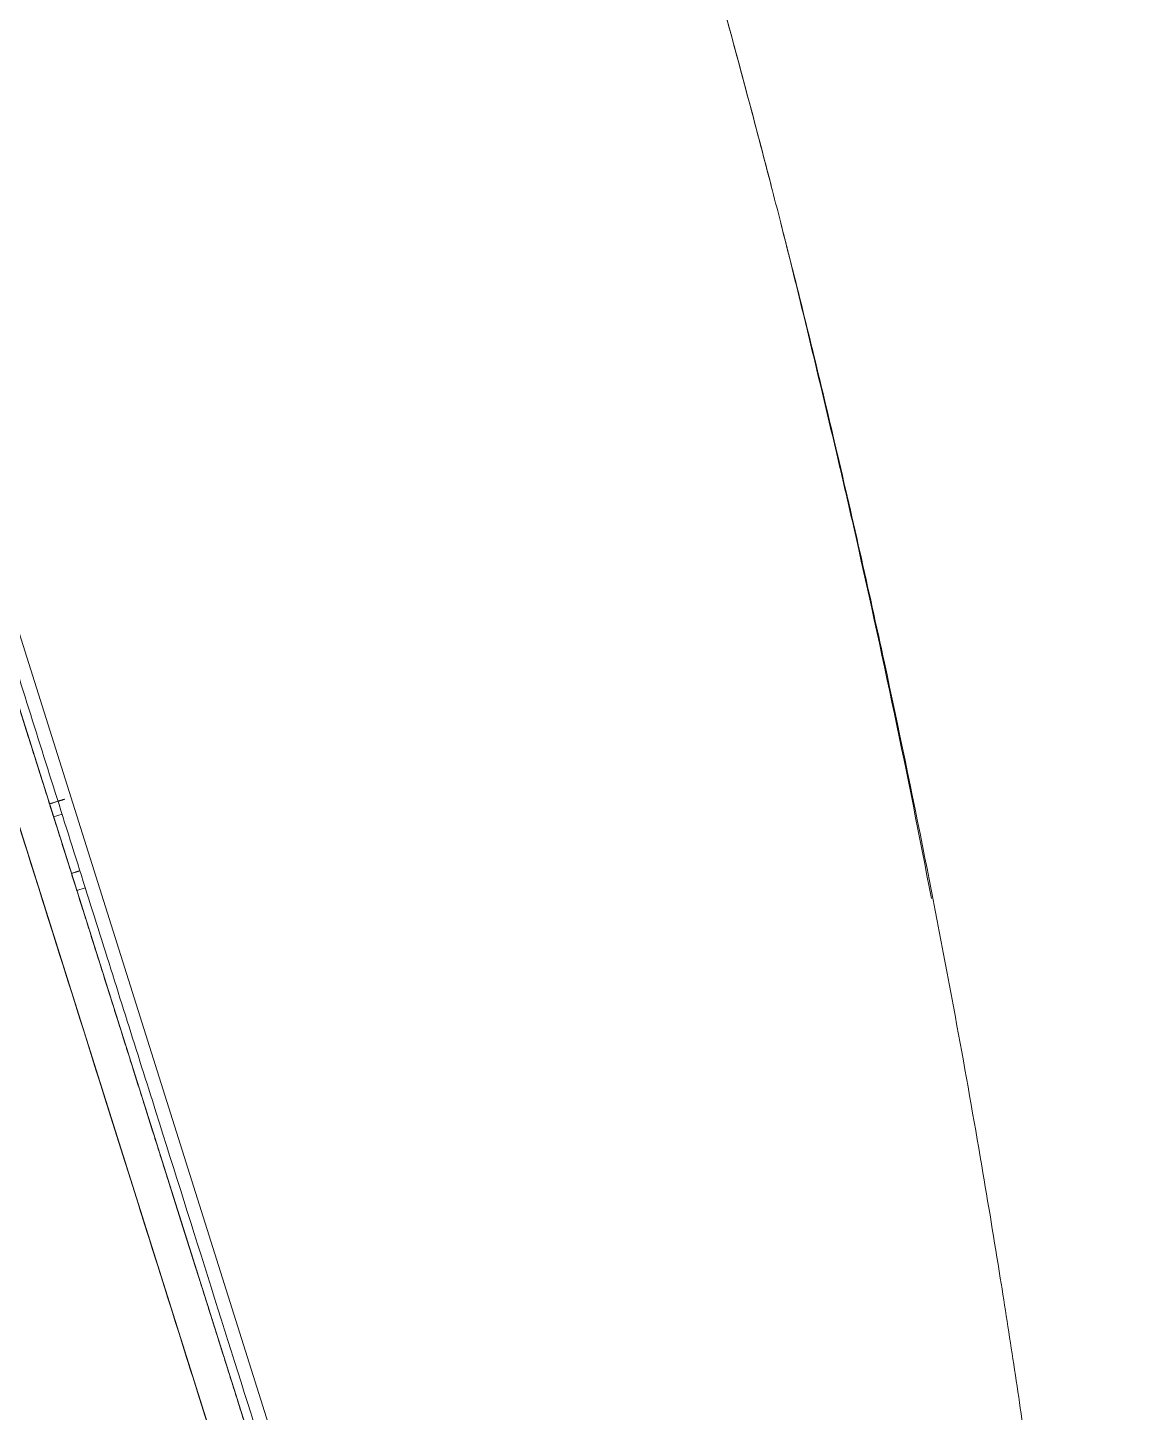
# Model space of a CAD drawing. Extents: x 6453 to 7582, y 0 to 827.
# Drawn here: x 7183.77 to 7208.94, y 460.53 to 491.91 of the extents above; entities that cross this region are included whole.
import ezdxf

# ---------------------------------------------------------------- set-up
doc = ezdxf.new("R2010")
doc.units = 0
doc.header["$LTSCALE"] = 30
doc.header["$MEASUREMENT"] = 0
doc.linetypes.add('HIDDEN2', pattern=[4.7625, 3.175, -1.5875])
doc.layers.add('1', color=7, linetype='CONTINUOUS')
doc.layers.add('2', color=1, linetype='HIDDEN2')

msp = doc.modelspace()

# ---------------------------------------------------------------- linework, layer by layer
at = {"layer": '1', "color": 7, "linetype": 'Continuous', "lineweight": 18}
for p, q in [((7160.429, 549.909), (7193.848, 443.918)), ((7176.416, 496.519), (7194.332, 439.699)), ((7176.576, 496.013), (7194.332, 439.699)), ((7193.849, 443.917), (7177.345, 496.259)), ((7184.263, 474.318), (7184.454, 474.378)), ((7184.263, 474.318), (7184.454, 474.378)), ((7184.546, 474.086), (7184.355, 474.026)), ((7184.546, 474.086), (7184.355, 474.026)), ((7184.76, 472.742), (7184.951, 472.803)), ((7184.76, 472.742), (7184.951, 472.803)), ((7185.072, 472.418), (7184.881, 472.358)), ((7185.072, 472.418), (7184.881, 472.358))]:
    msp.add_line(p, q, dxfattribs=at)
for points, knots in [([(7159.375, 553.255), (7159.375, 553.254), (7159.438, 553.053), (7159.506, 552.837), (7159.647, 552.39), (7159.792, 551.93), (7160.013, 551.23), (7160.239, 550.512), (7160.543, 549.547), (7160.854, 548.563), (7161.243, 547.33), (7161.638, 546.077), (7162.11, 544.58), (7162.587, 543.066), (7163.138, 541.318), (7163.693, 539.558), (7164.317, 537.578), (7164.942, 535.596), (7165.63, 533.414), (7166.316, 531.24), (7167.057, 528.89), (7167.791, 526.56), (7168.573, 524.081), (7169.344, 521.635), (7170.154, 519.068), (7170.948, 516.548), (7171.772, 513.934), (7172.578, 511.38), (7173.404, 508.759), (7174.208, 506.21), (7175.025, 503.619), (7175.816, 501.107), (7176.614, 498.578), (7177.402, 496.078), (7178.19, 493.579), (7179.007, 490.987), (7179.817, 488.418), (7180.652, 485.772), (7181.471, 483.175), (7182.311, 480.51), (7183.127, 477.921), (7183.961, 475.277), (7184.762, 472.737), (7185.575, 470.156), (7186.347, 467.709), (7187.127, 465.235), (7187.856, 462.924), (7188.589, 460.598), (7189.262, 458.462), (7189.936, 456.325), (7190.543, 454.4), (7191.147, 452.484), (7191.679, 450.799), (7192.205, 449.131), (7192.653, 447.707), (7193.096, 446.305), (7193.459, 445.154), (7193.666, 444.497), (7193.846, 443.926)], [0, 0, 0, 0.033713, 0.033713, 0.068746, 0.068746, 0.10378, 0.10378, 0.138813, 0.138813, 0.173846, 0.173846, 0.208879, 0.208879, 0.243913, 0.243913, 0.278946, 0.278946, 0.313979, 0.313979, 0.349012, 0.349012, 0.384046, 0.384046, 0.419079, 0.419079, 0.454112, 0.454112, 0.489145, 0.489145, 0.524179, 0.524179, 0.559212, 0.559212, 0.594245, 0.594245, 0.629278, 0.629278, 0.664312, 0.664312, 0.699345, 0.699345, 0.734378, 0.734378, 0.769411, 0.769411, 0.804444, 0.804444, 0.839478, 0.839478, 0.874511, 0.874511, 0.909544, 0.909544, 0.944577, 0.944577, 0.979611, 0.979611, 1, 1, 1]), ([(7177.345, 496.259), (7178.126, 493.783), (7178.903, 491.319), (7179.704, 488.777), (7180.496, 486.267), (7181.309, 483.688), (7182.104, 481.165), (7182.919, 478.582), (7183.707, 476.081), (7184.511, 473.532), (7185.281, 471.091), (7186.061, 468.615), (7186.799, 466.274), (7187.545, 463.911), (7188.239, 461.709), (7188.936, 459.496), (7190.215, 455.442), (7190.789, 453.62), (7191.361, 451.808), (7191.862, 450.216), (7192.359, 448.641), (7192.783, 447.298), (7193.2, 445.975), (7193.542, 444.89), (7193.702, 444.381), (7193.846, 443.927)], [0, 0, 0, 0.080141, 0.080141, 0.160282, 0.160282, 0.240423, 0.240423, 0.320564, 0.320564, 0.400705, 0.400705, 0.480846, 0.480846, 0.560987, 0.560987, 0.641128, 0.721269, 0.721269, 0.80141, 0.80141, 0.881552, 0.881552, 0.961693, 0.961693, 1, 1, 1])]:
    msp.add_open_spline(points, degree=2, knots=knots, dxfattribs=at)
for points, weights in [([(7194.332, 439.699), (7193.621, 441.954), (7176.416, 496.519)], [0.983511683882, 0.715597051788, 1]), ([(7194.332, 439.699), (7193.627, 441.934), (7176.576, 496.013)], [0.983511683882, 0.717332143437, 0.996339416072])]:
    msp.add_rational_spline(points, weights, degree=2, dxfattribs=at)
for points in [[(7184.6, 474.424), (7184.263, 474.318)], [(7184.6, 474.424), (7184.454, 474.378)], [(7184.951, 472.803), (7184.76, 472.742)], [(7184.951, 472.803), (7184.76, 472.742)]]:
    msp.add_open_spline(points, degree=1, dxfattribs=at)
at = {"layer": '2', "color": 7, "linetype": 'Continuous', "lineweight": 13}
msp.add_line((7181.457, 484.903), (7194.121, 444.737), dxfattribs=at)
msp.add_line((7181.457, 484.903), (7194.121, 444.737), dxfattribs=at)
at = {"layer": '2', "color": 7, "linetype": 'Continuous', "lineweight": 18}
for points, knots in [([(7200.648, 488.206), (7200.592, 488.422), (7200.356, 489.33), (7199.934, 490.923), (7199.328, 493.144), (7198.663, 495.503), (7198.083, 497.49), (7197.593, 499.134), (7197.225, 500.349), (7196.886, 501.448), (7196.669, 502.145), (7196.56, 502.491), (7196.506, 502.664), (7196.479, 502.75), (7196.465, 502.793), (7196.458, 502.815), (7196.455, 502.826), (7196.453, 502.831), (7196.453, 502.834), (7196.452, 502.835), (7196.452, 502.836), (7196.452, 502.836), (7196.452, 502.836), (7196.452, 502.836), (7196.452, 502.836), (7196.452, 502.837), (7196.452, 502.837), (7196.451, 502.837), (7196.451, 502.837), (7196.451, 502.837), (7196.451, 502.837), (7196.451, 502.837), (7196.451, 502.837), (7196.451, 502.837), (7196.451, 502.837), (7196.451, 502.837), (7196.452, 502.837), (7196.452, 502.837), (7196.452, 502.837), (7196.452, 502.836), (7196.452, 502.836), (7196.452, 502.836), (7196.452, 502.836), (7196.452, 502.836), (7196.452, 502.836), (7196.452, 502.835), (7196.452, 502.835), (7196.452, 502.835), (7196.452, 502.835), (7196.452, 502.835), (7196.452, 502.835), (7196.452, 502.835), (7196.452, 502.835), (7196.452, 502.835), (7196.452, 502.835), (7196.452, 502.836), (7196.452, 502.836), (7196.452, 502.836), (7196.452, 502.836), (7196.452, 502.836), (7196.452, 502.836), (7196.452, 502.836)], [0, 0, 0, 0, 0.043946, 0.184498, 0.323968, 0.496455, 0.666495, 0.730828, 0.833667, 0.916045, 0.956909, 0.977257, 0.987409, 0.99248, 0.995014, 0.996281, 0.996914, 0.997231, 0.997389, 0.997468, 0.997508, 0.997528, 0.997538, 0.997542, 0.997558, 0.997583, 0.99762, 0.997671, 0.997734, 0.997808, 0.997892, 0.997985, 0.998083, 0.998185, 0.998288, 0.998389, 0.998486, 0.998574, 0.99865, 0.998711, 0.998752, 0.998771, 0.998789, 0.998826, 0.998881, 0.99895, 0.999031, 0.99912, 0.999215, 0.999312, 0.99941, 0.999505, 0.999596, 0.99968, 0.999757, 0.999825, 0.999882, 0.999928, 0.999963, 0.999986, 1, 1, 1, 1]), ([(7200.648, 488.206), (7200.495, 488.798), (7200.078, 490.392), (7199.444, 492.727), (7198.692, 495.401), (7198.097, 497.444), (7197.576, 499.19), (7197.208, 500.405), (7196.886, 501.448), (7196.669, 502.145), (7196.56, 502.491), (7196.506, 502.664), (7196.479, 502.75), (7196.465, 502.793), (7196.458, 502.815), (7196.455, 502.826), (7196.453, 502.831), (7196.453, 502.834), (7196.452, 502.835), (7196.452, 502.836), (7196.452, 502.836), (7196.452, 502.836), (7196.452, 502.836), (7196.452, 502.836), (7196.452, 502.837), (7196.452, 502.837), (7196.451, 502.837), (7196.451, 502.837), (7196.451, 502.837), (7196.451, 502.837), (7196.451, 502.837), (7196.451, 502.837), (7196.451, 502.837), (7196.451, 502.837), (7196.451, 502.837), (7196.452, 502.837), (7196.452, 502.837), (7196.452, 502.837), (7196.452, 502.836), (7196.452, 502.836), (7196.452, 502.836), (7196.452, 502.836), (7196.452, 502.836), (7196.452, 502.836), (7196.452, 502.835), (7196.452, 502.835), (7196.452, 502.835), (7196.452, 502.835), (7196.452, 502.835), (7196.452, 502.835), (7196.452, 502.835), (7196.452, 502.835), (7196.452, 502.835), (7196.452, 502.835), (7196.452, 502.836), (7196.452, 502.836), (7196.452, 502.836), (7196.452, 502.836), (7196.452, 502.836), (7196.452, 502.836), (7196.452, 502.836)], [0, 0, 0, 0, 0.120356, 0.323967, 0.475447, 0.666494, 0.742362, 0.833666, 0.916045, 0.956909, 0.977257, 0.987409, 0.99248, 0.995014, 0.996281, 0.996914, 0.997231, 0.997389, 0.997468, 0.997508, 0.997528, 0.997538, 0.997542, 0.997558, 0.997583, 0.99762, 0.997671, 0.997734, 0.997808, 0.997892, 0.997985, 0.998083, 0.998185, 0.998288, 0.998389, 0.998486, 0.998574, 0.99865, 0.998711, 0.998752, 0.998771, 0.998789, 0.998826, 0.998881, 0.99895, 0.999031, 0.99912, 0.999215, 0.999312, 0.99941, 0.999505, 0.999596, 0.99968, 0.999757, 0.999825, 0.999882, 0.999928, 0.999963, 0.999986, 1, 1, 1, 1]), ([(7204.248, 472.175), (7203.982, 473.569), (7203.418, 476.384), (7202.68, 479.759), (7202.106, 482.247), (7201.716, 483.885), (7201.288, 485.667), (7200.958, 487.001), (7200.711, 487.963), (7200.648, 488.206)], [0, 0, 0, 0, 0.254031, 0.51255, 0.6139, 0.709072, 0.809197, 0.952008, 1, 1, 1, 1]), ([(7204.248, 472.175), (7203.982, 473.569), (7203.418, 476.384), (7202.68, 479.759), (7202.106, 482.247), (7201.716, 483.885), (7201.288, 485.667), (7200.958, 487.001), (7200.711, 487.963), (7200.648, 488.206)], [0, 0, 0, 0, 0.254032, 0.51255, 0.613901, 0.709072, 0.809198, 0.952009, 1, 1, 1, 1]), ([(7200.99, 486.87), (7200.959, 486.991), (7200.908, 487.192), (7200.857, 487.392), (7200.837, 487.471)], [0, 0, 0, 0, 0.604154, 1, 1, 1, 1]), ([(7202.006, 482.705), (7201.861, 483.321), (7201.539, 484.665), (7201.185, 486.108), (7200.965, 486.964), (7200.934, 487.084)], [0, 0, 0, 0, 0.419214, 0.918837, 1, 1, 1, 1]), ([(7208.937, 431.637), (7208.914, 432.004), (7208.87, 432.723), (7208.803, 433.79), (7208.738, 434.84), (7208.673, 435.9), (7208.606, 436.995), (7208.536, 438.15), (7208.46, 439.389), (7208.375, 440.722), (7208.28, 442.147), (7208.172, 443.647), (7208.049, 445.212), (7207.909, 446.838), (7207.751, 448.521), (7207.576, 450.26), (7207.382, 452.049), (7207.169, 453.886), (7206.936, 455.767), (7206.683, 457.687), (7206.409, 459.644), (7206.119, 461.61), (7205.781, 463.773), (7205.358, 466.331), (7204.797, 469.506), (7204.07, 473.306), (7203.151, 477.727), (7202.274, 481.61), (7201.553, 484.615), (7201.222, 485.946), (7201.072, 486.543)], [0, 0, 0, 0, 0.01983, 0.03891, 0.057698, 0.076659, 0.096253, 0.116912, 0.139117, 0.163265, 0.189057, 0.216197, 0.24447, 0.273839, 0.304286, 0.335753, 0.368171, 0.401472, 0.435593, 0.47047, 0.506046, 0.542261, 0.577753, 0.624278, 0.682211, 0.751827, 0.833179, 0.925961, 0.966768, 1, 1, 1, 1])]:
    msp.add_open_spline(points, degree=3, knots=knots, dxfattribs=at)
msp.add_rational_spline([(7193.749, 444.898), (7190.024, 456.711), (7181.146, 484.871)], [1, 0.892321026498, 1], degree=2, dxfattribs=at)
msp.add_rational_spline([(7193.749, 444.898), (7190.024, 456.711), (7181.146, 484.871)], [1, 0.892321026498, 1], degree=2, dxfattribs=at)

doc.saveas('drawing.dxf')
